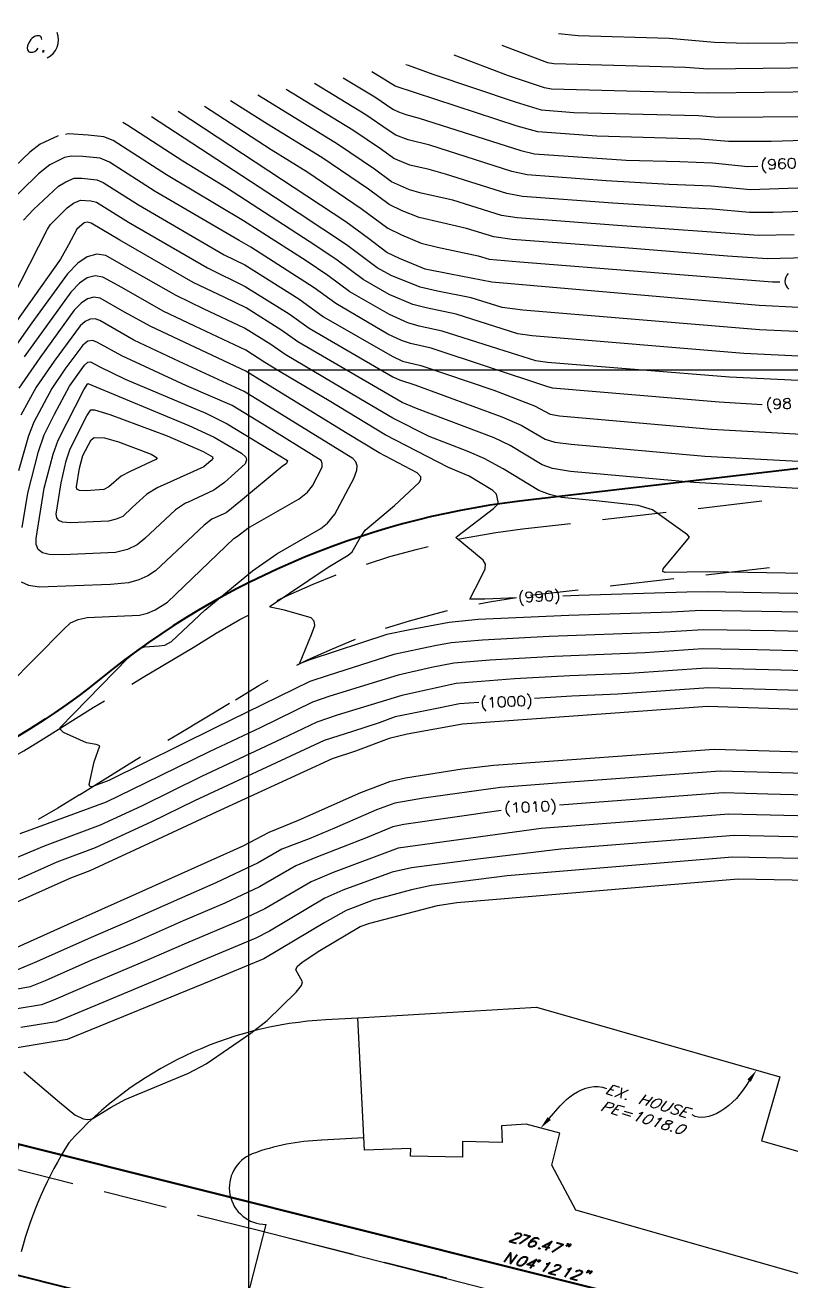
# Model space of a CAD drawing. Header units: feet. Extents: x 7 to 2308, y -319 to 1396.
# Drawn here: x 281 to 429.9, y 1009.3 to 1253.6 of the extents above; entities that cross this region are included whole.
import ezdxf

# ---------------------------------------------------------------- set-up
doc = ezdxf.new("R2010")
doc.units = ezdxf.units.FT
doc.header["$MEASUREMENT"] = 0
for name, color, linetype in [('PDF_ANNOT-BNDRY-T20', 7, 'Continuous'), ('PDF_ANNOT-CONST LDR', 7, 'Continuous'), ('PDF_ANNOT-DL-T20', 7, 'Continuous'), ('PDF_TBLKTXT', 7, 'Continuous'), ('PDF_X1003BASE$1ELEV_ANNO_COV', 7, 'Continuous'), ('PDF_X1003BASE$ANNOT-BNDRY-T20', 7, 'Continuous'), ('PDF_X1003BASE$PA_PARCEL', 7, 'Continuous'), ('PDF_X1003BASE$PR-SLOPE', 7, 'Continuous')]:
    doc.layers.add(name, color=color, linetype=linetype)
for name, color, linetype, true_color in [('PDF_X1003BASE$BL_BUILDING', 7, 'Continuous', 0x979797), ('PDF_X1003BASE$CR_CONT_DEF', 7, 'Continuous', 0x979797), ('PDF_X1003BASE$CR_NDX_DEF', 7, 'Continuous', 0x767676), ('PDF_X1003BASE$PR_BLDG_SETBACK', 7, 'Continuous', 0x767676)]:
    doc.layers.add(name, color=color, linetype=linetype, true_color=true_color)
picture_1 = doc.add_image_def('image1.png', size_in_pixel=(1739, 856))

msp = doc.modelspace()

# ---------------------------------------------------------------- hatches: boundary and pattern name
at = {"layer": 'PDF_ANNOT-CONST LDR', "transparency": 33554559}
for points in [[(423.23, 1050.29), (421.47, 1048.53), (422.11, 1048.05)], [(381.23, 1039.04), (383.25, 1040.64), (382.61, 1041.18)]]:
    msp.add_hatch(color=256, dxfattribs=at).paths.add_polyline_path(points)

# ---------------------------------------------------------------- linework, layer by layer
msp.add_lwpolyline([(326.64, 1019.11), (484.74, 978.51)])
at = {"layer": 'PDF_ANNOT-BNDRY-T20', "lineweight": 40}
for points in [[(376.27, 1018.28), (376.32, 1018.38), (376.53, 1018.54), (376.69, 1018.6), (376.96, 1018.6), (377.33, 1018.54), (377.44, 1018.38), (377.44, 1018.12), (377.33, 1017.96), (377.12, 1017.8), (376.75, 1017.58), (375.2, 1017), (376.48, 1016.68)], [(387.09, 1016.36), (386.98, 1016.2), (386.77, 1016.04), (386.61, 1015.99)], [(380.05, 1012.23), (378.67, 1012.55), (380.48, 1013.51), (379.2, 1011.75)], [(382.34, 1012.66), (382.56, 1012.66), (383.04, 1012.87), (381.76, 1011.11)], [(383.94, 1012.12), (384, 1012.23), (384.21, 1012.39), (384.37, 1012.44), (384.64, 1012.44), (384.96, 1012.39), (385.12, 1012.23), (385.12, 1011.96), (385.01, 1011.8), (384.8, 1011.64), (384.42, 1011.43), (382.88, 1010.84), (384.16, 1010.52)]]:
    msp.add_lwpolyline(points, dxfattribs=at)
for points in [[(386.93, 1016.31), (386.93, 1016.41), (387.09, 1016.47), (387.09, 1016.36)], [(378.24, 1014.04), (378.4, 1013.99), (378.67, 1013.88), (378.67, 1013.56), (378.45, 1013.14), (378.24, 1012.87), (377.87, 1012.5), (377.49, 1012.28), (377.17, 1012.28), (376.96, 1012.34), (376.75, 1012.44), (376.75, 1012.76), (376.96, 1013.19), (377.12, 1013.46), (377.55, 1013.83), (377.92, 1014.04)], [(381.07, 1015.72), (381.07, 1015.61), (380.96, 1015.56), (380.91, 1015.67)]]:
    msp.add_lwpolyline(points, close=True, dxfattribs=at)
at = {"layer": 'PDF_ANNOT-CONST LDR', "lineweight": 30}
msp.add_lwpolyline([(382.93, 1040.91), (385.06, 1043.36), (386.29, 1044.59), (386.93, 1045.12), (387.68, 1045.66), (388.42, 1046.13), (389.22, 1046.51), (390.02, 1046.83), (390.82, 1047.04), (391.67, 1047.15), (392.47, 1047.15), (393.27, 1046.99), (394.07, 1046.77)], dxfattribs=at)
at = {"layer": 'PDF_ANNOT-CONST LDR', "lineweight": 30, "extrusion": (0, 0, -1)}
msp.add_ellipse((416.26, 1049.72), major_axis=(5.7, 7.99), ratio=0.557135, start_param=1.362802, end_param=3.098364, dxfattribs=at)
at = {"layer": 'PDF_ANNOT-DL-T20', "lineweight": 30}
for points in [[(395.25, 1045.34), (394.07, 1045.71), (395.41, 1047.41), (396.58, 1047.04)], [(395.51, 1046.35), (394.77, 1046.56)], [(395.67, 1045.23), (398.34, 1046.51)], [(396.95, 1044.86), (397.06, 1046.88)], [(400.42, 1043.79), (401.8, 1045.5)], [(393.11, 1042.4), (394.45, 1044.11), (395.3, 1043.84), (395.51, 1043.68), (395.51, 1043.58), (395.46, 1043.42), (395.3, 1043.15), (395.09, 1043.04), (394.93, 1042.99), (394.55, 1042.99), (393.75, 1043.2)], [(396.21, 1041.5), (395.03, 1041.87), (396.37, 1043.52), (397.59, 1043.2)], [(402.44, 1044.27), (401.16, 1044.7)], [(401.7, 1043.42), (403.08, 1045.07)], [(407.08, 1043.9), (406.12, 1042.67), (405.85, 1042.46), (405.53, 1042.35), (405.16, 1042.35), (405, 1042.4), (404.79, 1042.56), (404.74, 1042.78), (404.84, 1043.04), (405.8, 1044.27)], [(406.55, 1042.24), (406.6, 1042.03), (406.81, 1041.87), (407.19, 1041.76), (407.51, 1041.76), (407.83, 1041.87), (408.04, 1042.08), (408.04, 1042.4), (407.93, 1042.56), (407.51, 1042.88), (407.4, 1042.99), (407.35, 1043.1), (407.4, 1043.31), (407.51, 1043.47), (407.83, 1043.58), (408.15, 1043.58), (408.52, 1043.47), (408.73, 1043.31), (408.79, 1043.04)], [(409.48, 1041.07), (408.25, 1041.44), (409.64, 1043.1), (410.81, 1042.78)], [(396.47, 1042.51), (395.73, 1042.72)], [(398.82, 1041.34), (397.17, 1041.82)], [(399.19, 1041.82), (397.54, 1042.3)], [(400.42, 1041.92), (400.63, 1041.98), (401.11, 1042.14), (399.78, 1040.43)], [(404.04, 1040.86), (404.31, 1040.86), (404.79, 1041.02), (403.4, 1039.31)], [(409.69, 1042.08), (409, 1042.3)]]:
    msp.add_lwpolyline(points, dxfattribs=at)
for points in [[(397.8, 1044.75), (397.86, 1044.64), (397.7, 1044.59), (397.7, 1044.7)], [(404.26, 1044.75), (404.63, 1044.64), (404.74, 1044.48), (404.79, 1044.27), (404.74, 1044.11), (404.63, 1043.84), (404.31, 1043.42), (404.04, 1043.2), (403.83, 1043.1), (403.51, 1042.99), (403.24, 1042.94), (402.92, 1043.04), (402.76, 1043.2), (402.71, 1043.42), (402.76, 1043.58), (402.87, 1043.84), (403.19, 1044.27), (403.46, 1044.48), (403.67, 1044.59), (403.99, 1044.7)], [(402.76, 1041.6), (402.92, 1041.55), (403.14, 1041.39), (403.14, 1041.12), (402.92, 1040.7), (402.71, 1040.43), (402.34, 1040.06), (401.91, 1039.9), (401.59, 1039.9), (401.43, 1039.95), (401.22, 1040.11), (401.22, 1040.38), (401.43, 1040.8), (401.64, 1041.07), (402.07, 1041.44), (402.44, 1041.6)], [(406.33, 1040.54), (406.71, 1040.43), (406.92, 1040.27), (406.87, 1040.11), (406.71, 1039.95), (406.49, 1039.79), (405.48, 1039.79), (405.16, 1039.68), (404.95, 1039.58), (404.79, 1039.31), (404.74, 1039.15), (404.79, 1039.04), (404.95, 1038.88), (405.32, 1038.78), (405.69, 1038.78), (405.85, 1038.83), (406.07, 1038.94), (406.23, 1039.2), (406.28, 1039.36), (406.23, 1039.58), (406.01, 1039.74), (405.69, 1039.95), (405.59, 1040.06), (405.64, 1040.27), (405.75, 1040.43), (405.96, 1040.54)], [(406.65, 1038.56), (406.65, 1038.46), (406.55, 1038.4), (406.49, 1038.51)], [(409.16, 1039.68), (409.32, 1039.63), (409.53, 1039.47), (409.53, 1039.2), (409.32, 1038.78), (409.11, 1038.51), (408.68, 1038.14), (408.31, 1037.98), (407.99, 1037.98), (407.77, 1038.03), (407.61, 1038.19), (407.61, 1038.46), (407.83, 1038.88), (408.04, 1039.15), (408.41, 1039.52), (408.79, 1039.68)]]:
    msp.add_lwpolyline(points, close=True, dxfattribs=at)
at = {"layer": 'PDF_TBLKTXT', "lineweight": 30}
msp.add_lwpolyline([(284.25, 1250.74), (284.2, 1251.06), (284.04, 1251.33), (283.77, 1251.49), (283.19, 1251.49), (282.81, 1251.33), (282.39, 1251.06), (282.12, 1250.74), (281.8, 1250.26), (281.48, 1249.51), (281.43, 1249.09), (281.48, 1248.77), (281.64, 1248.45), (281.91, 1248.29), (282.49, 1248.29), (282.87, 1248.45), (283.29, 1248.77), (283.56, 1249.09)], dxfattribs=at)
msp.add_lwpolyline([(284.63, 1248.61), (284.41, 1248.45), (284.47, 1248.29), (284.68, 1248.45)], close=True, dxfattribs=at)
msp.add_arc((283.71, 1250.7), 3.81, 294.1263, 22.0563, dxfattribs=at)
at = {"layer": 'PDF_X1003BASE$1ELEV_ANNO_COV', "lineweight": 25}
for points in [[(426.75, 1226.59), (426.59, 1226.38), (426.27, 1226.27), (426.22, 1226.27), (425.9, 1226.38), (425.69, 1226.54), (425.58, 1226.8), (425.58, 1226.91), (425.69, 1227.23), (425.85, 1227.39), (426.17, 1227.5), (426.22, 1227.5), (426.54, 1227.44), (426.7, 1227.23), (426.86, 1226.86)], [(427.71, 1226.54), (427.87, 1226.75), (428.19, 1226.86), (428.25, 1226.86), (428.57, 1226.75), (428.78, 1226.59), (428.88, 1226.27), (428.88, 1226.22), (428.78, 1225.9), (428.62, 1225.74), (428.3, 1225.63), (428.25, 1225.58), (427.93, 1225.68), (427.71, 1225.84), (427.61, 1226.22)], [(429.95, 1227.66), (430.11, 1227.71), (430.43, 1227.6), (430.64, 1227.34), (430.75, 1226.86), (430.75, 1226.59), (430.7, 1226.11), (430.48, 1225.79), (430.22, 1225.68), (430.06, 1225.68), (429.74, 1225.79), (429.52, 1226.06), (429.42, 1226.54), (429.42, 1226.8), (429.47, 1227.28), (429.68, 1227.55)], [(427.71, 1180), (427.55, 1179.78), (427.29, 1179.68), (427.18, 1179.68), (426.91, 1179.73), (426.7, 1179.94), (426.59, 1180.21), (426.59, 1180.32), (426.65, 1180.58), (426.86, 1180.8), (427.13, 1180.9), (427.23, 1180.9), (427.5, 1180.8), (427.71, 1180.64), (427.82, 1180.26)], [(428.94, 1180.96), (429.31, 1181.01), (429.58, 1180.9), (429.68, 1180.74), (429.74, 1180.53), (429.63, 1180.32), (429.42, 1180.26), (429.04, 1180.1), (428.78, 1180), (428.62, 1179.84), (428.51, 1179.62), (428.51, 1179.36), (428.62, 1179.14), (428.73, 1179.09), (429.04, 1178.98), (429.42, 1178.98), (429.68, 1179.09), (429.79, 1179.2), (429.84, 1179.41), (429.84, 1179.68), (429.74, 1179.89), (429.52, 1180.05), (429.26, 1180.16), (428.88, 1180.21), (428.67, 1180.32), (428.57, 1180.48), (428.57, 1180.69), (428.67, 1180.85)], [(379.57, 1142.41), (379.36, 1142.25), (379.09, 1142.15), (378.99, 1142.15), (378.72, 1142.2), (378.51, 1142.36), (378.4, 1142.68), (378.4, 1142.79), (378.45, 1143.05), (378.67, 1143.27), (378.93, 1143.37), (379.04, 1143.37), (379.31, 1143.27), (379.52, 1143.11), (379.63, 1142.73)], [(381.44, 1142.52), (381.28, 1142.31), (381.01, 1142.2), (380.91, 1142.2), (380.59, 1142.31), (380.43, 1142.47), (380.32, 1142.73), (380.32, 1142.84), (380.37, 1143.16), (380.59, 1143.32), (380.85, 1143.43), (380.96, 1143.43), (381.23, 1143.37), (381.44, 1143.16), (381.55, 1142.79)], [(382.72, 1143.53), (382.93, 1143.53), (383.2, 1143.48), (383.41, 1143.16), (383.52, 1142.68), (383.57, 1142.41), (383.46, 1141.93), (383.3, 1141.67), (383.04, 1141.56), (382.82, 1141.51), (382.56, 1141.61), (382.34, 1141.88), (382.24, 1142.36), (382.18, 1142.63), (382.29, 1143.11), (382.45, 1143.43)], [(373.55, 1122.96), (373.71, 1122.96), (374.03, 1122.85), (374.24, 1122.58), (374.35, 1122.1), (374.35, 1121.84), (374.29, 1121.36), (374.08, 1121.04), (373.82, 1120.93), (373.6, 1120.93), (373.34, 1121.04), (373.12, 1121.3), (373.02, 1121.78), (373.02, 1122.05), (373.07, 1122.53), (373.23, 1122.85)], [(375.41, 1123.01), (375.63, 1123.01), (375.89, 1122.96), (376.11, 1122.69), (376.21, 1122.21), (376.27, 1121.89), (376.16, 1121.41), (376, 1121.14), (375.73, 1121.04), (375.52, 1121.04), (375.25, 1121.09), (375.04, 1121.36), (374.93, 1121.84), (374.88, 1122.16), (374.99, 1122.64), (375.15, 1122.9)], [(377.33, 1123.12), (377.55, 1123.12), (377.81, 1123.01), (378.03, 1122.74), (378.13, 1122.26), (378.13, 1122), (378.08, 1121.52), (377.92, 1121.2), (377.6, 1121.09), (377.44, 1121.09), (377.12, 1121.2), (376.96, 1121.46), (376.8, 1121.94), (376.8, 1122.21), (376.91, 1122.69), (377.07, 1123.01)], [(378.19, 1102.48), (378.4, 1102.48), (378.67, 1102.38), (378.88, 1102.11), (378.99, 1101.63), (378.99, 1101.36), (378.93, 1100.88), (378.77, 1100.56), (378.45, 1100.46), (378.29, 1100.46), (377.97, 1100.56), (377.81, 1100.83), (377.65, 1101.31), (377.65, 1101.58), (377.76, 1102.06), (377.92, 1102.38)], [(382.02, 1102.64), (382.18, 1102.64), (382.5, 1102.59), (382.66, 1102.27), (382.82, 1101.84), (382.82, 1101.52), (382.72, 1101.04), (382.56, 1100.78), (382.29, 1100.67), (382.08, 1100.62), (381.81, 1100.72), (381.6, 1100.99), (381.49, 1101.47), (381.49, 1101.74), (381.55, 1102.22), (381.71, 1102.54)]]:
    msp.add_lwpolyline(points, close=True, dxfattribs=at)
for points in [[(426.86, 1226.86), (426.86, 1226.38), (426.81, 1225.9), (426.59, 1225.63), (426.33, 1225.52), (426.11, 1225.52), (425.85, 1225.58), (425.74, 1225.79)], [(427.61, 1226.22), (427.61, 1226.7), (427.66, 1227.18), (427.87, 1227.5), (428.14, 1227.6), (428.35, 1227.6), (428.62, 1227.55), (428.73, 1227.34)], [(427.82, 1180.26), (427.82, 1179.78), (427.77, 1179.3), (427.61, 1179.04), (427.13, 1178.88), (426.81, 1178.98), (426.7, 1179.14)], [(379.63, 1142.73), (379.68, 1142.25), (379.57, 1141.77), (379.41, 1141.45), (379.15, 1141.35), (378.93, 1141.35), (378.67, 1141.45), (378.56, 1141.61)], [(381.55, 1142.79), (381.55, 1142.31), (381.49, 1141.83), (381.33, 1141.56), (381.01, 1141.45), (380.85, 1141.45), (380.53, 1141.51), (380.43, 1141.72)], [(371.36, 1122.48), (371.58, 1122.58), (371.84, 1122.85), (371.9, 1120.88)], [(376, 1102), (376.21, 1102.11), (376.48, 1102.38), (376.59, 1100.4)], [(379.84, 1102.16), (380, 1102.27), (380.27, 1102.59), (380.37, 1100.56)]]:
    msp.add_lwpolyline(points, dxfattribs=at)
for centre, radius, start, end in [((426.35, 1226.34), 2.01, 132.7392, 231.2799), ((430.78, 1203.79), 2.01, 132.7392, 231.2799), ((427.43, 1179.78), 2.07, 135.6339, 230.3917), ((379.25, 1142.25), 2.07, 135.7761, 230.2494), ((382.8, 1142.37), 2.03, 314.3214, 51.7042), ((377.3, 1121.97), 2.08, 315.1317, 48.8874), ((371.93, 1121.72), 2.07, 135.6339, 230.3917), ((376.51, 1101.22), 2.01, 132.7392, 231.2799), ((382.05, 1101.48), 2.03, 314.3214, 51.7042)]:
    msp.add_arc(centre, radius, start, end, dxfattribs=at)
at = {"layer": 'PDF_X1003BASE$ANNOT-BNDRY-T20', "lineweight": 40}
for points in [[(377.97, 1018.38), (379.25, 1018.01), (377.07, 1016.52)], [(379.09, 1016.73), (379.36, 1017.11), (379.79, 1017.53), (380.16, 1017.74), (380.48, 1017.74), (380.64, 1017.69), (380.85, 1017.53), (380.85, 1017.37)], [(383.04, 1015.72), (381.65, 1016.04), (383.41, 1017), (382.18, 1015.24)], [(384.37, 1016.79), (385.65, 1016.41), (383.46, 1014.92)], [(386.66, 1016.47), (386.56, 1016.31), (386.34, 1016.15), (386.18, 1016.09)], [(374.14, 1013.03), (375.41, 1014.79), (375.41, 1012.71), (376.69, 1014.47)], [(386.5, 1011.59), (386.77, 1011.64), (387.2, 1011.8), (385.97, 1010.04)], [(388.1, 1011.11), (388.16, 1011.16), (388.37, 1011.32), (388.53, 1011.38), (388.8, 1011.43), (389.17, 1011.32), (389.28, 1011.22), (389.33, 1011.11), (389.28, 1010.9), (389.17, 1010.74), (388.96, 1010.58), (388.58, 1010.36), (387.04, 1009.78), (388.37, 1009.46)], [(390.66, 1011.27), (390.5, 1011.06), (390.29, 1010.95), (390.13, 1010.9)], [(391.19, 1011.11), (391.09, 1010.95), (390.87, 1010.79), (390.71, 1010.74)]]:
    msp.add_lwpolyline(points, dxfattribs=at)
for points in [[(379.36, 1016.95), (379.63, 1017.05), (380.11, 1017.05), (380.32, 1016.89), (380.37, 1016.68), (380.27, 1016.41), (380.21, 1016.31), (379.95, 1016.09), (379.63, 1015.99), (379.2, 1015.99), (378.99, 1016.15), (378.93, 1016.36), (379.09, 1016.73)], [(386.5, 1016.41), (386.45, 1016.52), (386.61, 1016.57), (386.66, 1016.47)], [(390.5, 1011.16), (390.45, 1011.27), (390.61, 1011.38), (390.66, 1011.27)], [(391.03, 1011.06), (390.98, 1011.16), (391.14, 1011.22), (391.19, 1011.11)]]:
    msp.add_lwpolyline(points, close=True, dxfattribs=at)
for points, knots in [([(380.8, 1013.06), (380.78, 1013.06), (380.76, 1013.07), (380.74, 1013.08), (380.73, 1013.09), (380.72, 1013.11), (380.71, 1013.12), (380.71, 1013.14), (380.71, 1013.15), (380.71, 1013.17), (380.71, 1013.19), (380.73, 1013.22), (380.74, 1013.23), (380.75, 1013.24)], [0, 0, 0, 0, 0.001927064, 0.001927064, 0.0033382, 0.0033382, 0.00454993, 0.00454993, 0.00582351, 0.00582351, 0.007562513, 0.007562513, 0.009715713, 0.009715713, 0.009715713, 0.009715713]), ([(380.75, 1013.24), (380.77, 1013.27), (380.8, 1013.3), (380.87, 1013.34), (380.91, 1013.35), (380.97, 1013.37), (380.99, 1013.37), (381.03, 1013.37), (381.05, 1013.37), (381.06, 1013.37)], [0, 0, 0, 0, 0.00342883, 0.00342883, 0.00730024, 0.00730024, 0.00914534, 0.00914534, 0.01085068, 0.01085068, 0.01085068, 0.01085068]), ([(381.11, 1013.19), (381.09, 1013.16), (381.06, 1013.14), (380.99, 1013.09), (380.95, 1013.08), (380.89, 1013.06), (380.87, 1013.06), (380.84, 1013.06), (380.82, 1013.06), (380.8, 1013.06)], [0, 0, 0, 0, 0.00342883, 0.00342883, 0.00730024, 0.00730024, 0.00914534, 0.00914534, 0.01085068, 0.01085068, 0.01085068, 0.01085068]), ([(381.06, 1013.37), (381.08, 1013.37), (381.1, 1013.36), (381.13, 1013.35), (381.13, 1013.34), (381.15, 1013.32), (381.15, 1013.31), (381.16, 1013.29), (381.16, 1013.28), (381.15, 1013.26), (381.15, 1013.24), (381.14, 1013.22), (381.13, 1013.2), (381.11, 1013.19)], [0, 0, 0, 0, 0.001927458, 0.001927458, 0.003338474, 0.003338474, 0.004549934, 0.004549934, 0.005822868, 0.005822868, 0.007560808, 0.007560808, 0.009714621, 0.009714621, 0.009714621, 0.009714621])]:
    msp.add_open_spline(points, degree=3, knots=knots, dxfattribs=at)
at = {"layer": 'PDF_X1003BASE$BL_BUILDING', "lineweight": 25}
msp.add_lwpolyline([(427.77, 1049.01), (424.19, 1036.59), (448.5, 1029.66), (442.16, 1007.64), (388.1, 1023.1), (383.41, 1031.85), (384.96, 1038.08), (378.45, 1039.79), (373.66, 1039.52), (373.76, 1036.27), (366.09, 1036.43), (366.09, 1033.39), (355.96, 1033.61), (356.01, 1035.1), (347, 1034.73), (345.72, 1060.48), (380.43, 1062.55)], close=True, dxfattribs=at)
for points in [[(345.72, 1060.42), (339.48, 1060.1)], [(346.89, 1037.13), (338.68, 1036.7)], [(327.81, 1020.33), (322.9, 1001.09), (309.1, 1004.5)]]:
    msp.add_lwpolyline(points, dxfattribs=at)
for centre, radius, start, end in [((343.4, 987.68), 72.53, 93.0762, 138.0212), ((353.69, 995.52), 75.99, 147.6289, 165.1739), ((340.52, 991.73), 45.02, 92.3618, 109.9514), ((327.83, 1027.45), 7.12, 111.7694, 270.2797)]:
    msp.add_arc(centre, radius, start, end, dxfattribs=at)
at = {"layer": 'PDF_X1003BASE$CR_CONT_DEF', "lineweight": 25}
for points in [[(373.73, 1249.64), (377.28, 1248.29), (382.61, 1246.32), (383.84, 1246.1), (409.43, 1245.36), (413.85, 1245.09), (445.89, 1245.46)], [(433.31, 1235.76), (415.77, 1235.6), (411.99, 1235.92), (387.73, 1236.51), (381.44, 1237.04), (376.37, 1238.59), (360.33, 1243.97), (355.53, 1245.73), (355.05, 1245.83)], [(435.87, 1240.56), (413.69, 1240.35), (398.02, 1240.72), (383.36, 1241.09), (382.02, 1241.36), (375.04, 1243.7), (364.47, 1247.75)], [(447.38, 1231.6), (426.06, 1230.91), (417.8, 1230.91), (412.41, 1231.39), (392.21, 1231.98), (380.69, 1232.83), (376.69, 1233.89), (352.97, 1241.68), (350.25, 1243.38), (348.42, 1244.48)], [(446.74, 1217.85), (426.49, 1217.15), (421.9, 1217.1), (414.65, 1217.74), (410.65, 1217.95), (395.3, 1218.91), (377.71, 1220.25), (374.67, 1220.83), (362.78, 1224.57), (359.58, 1225.47), (355.8, 1226.32), (352.7, 1227.6), (350.31, 1229.36), (344.76, 1233.15), (331.74, 1241.07)], [(447.81, 1222.43), (422.06, 1221.53), (414.44, 1222.27), (406.23, 1222.54), (394.02, 1223.29), (378.67, 1224.46), (375.63, 1225.1), (359.69, 1230.22), (355.48, 1231.23), (353.08, 1232.14), (351.58, 1233.15), (347.27, 1236.13), (337.28, 1242.2)], [(438.11, 1208.41), (425.37, 1208.09), (417.58, 1208.63), (397.54, 1210.22), (375.73, 1211.88), (372.16, 1212.36), (366.83, 1214.01), (362.09, 1215.13), (357.61, 1216.14), (354.3, 1217.42), (351.8, 1218.65), (347.75, 1221.69), (338.68, 1227.82), (328.13, 1234.32), (321.46, 1238.53), (320.95, 1238.87)], [(430.59, 1212.78), (423.61, 1212.62), (396.21, 1214.6), (376.69, 1216.09), (373.66, 1216.57), (364.17, 1219.5), (358.04, 1220.89), (355.74, 1221.53), (352.28, 1223.07), (348.97, 1225.52), (341.78, 1230.43), (327.75, 1239.01), (326.26, 1239.95)], [(431.5, 1198.66), (423.77, 1199.03), (371.74, 1203.56), (363.74, 1205.11), (358.83, 1206.12), (353.82, 1208.2), (351.37, 1209.37), (347.8, 1212.04), (343.37, 1215.29), (310.78, 1236.79)], [(440.77, 1188.74), (420.78, 1189.7), (379.63, 1193.11), (376.8, 1193.54), (364.86, 1197.32), (358.99, 1198.55), (356.38, 1199.24), (351.8, 1201.16), (346.73, 1204.09), (341.72, 1207.88), (337.51, 1210.65), (320.18, 1221.95), (311.66, 1227.12), (300.99, 1234.05), (300.03, 1234.6)], [(436.61, 1193.7), (423.82, 1194.28), (377.81, 1198.12), (373.76, 1198.66), (367.74, 1200.52), (361.23, 1201.85), (357.82, 1202.6), (352.22, 1204.89), (349.45, 1206.39), (343.48, 1210.86), (329.67, 1219.98), (310.22, 1232.67), (305.58, 1235.73)], [(287.44, 1232.03), (283.93, 1230.38), (281.91, 1228.88), (274.6, 1221.9)], [(446, 1183.73), (417.96, 1185.12), (382.56, 1187.94), (380.32, 1188.26), (372.91, 1190.61), (362.14, 1194.07), (357.66, 1195.03), (355.42, 1195.67), (351.85, 1197.27), (344.17, 1201.69), (339.86, 1204.89), (335.64, 1207.72), (323.44, 1215.5), (308.51, 1224.46), (301.05, 1229.26), (298.11, 1231.12), (296.3, 1231.82), (293.26, 1232.19), (289.42, 1232.4), (288.83, 1232.31)], [(280.68, 1215.66), (282.6, 1217.69), (287.51, 1222.27), (288.94, 1223.07), (290.54, 1223.77), (292.04, 1223.77), (294.92, 1223.5), (296.2, 1222.97), (303.07, 1218.59), (319.7, 1208.89), (323.7, 1206.92), (334.21, 1200.36), (339.06, 1196.84), (352.38, 1189.17), (354.41, 1188.21), (357.93, 1187.35), (372.16, 1182.56), (380.05, 1179.52), (383.09, 1177.87), (384.9, 1177.55), (414.49, 1174.99), (450.69, 1172.96)], [(278.55, 1200.52), (285.37, 1213.85), (285.91, 1214.81), (289.21, 1218.06), (290.38, 1218.97), (291.77, 1219.5), (293.8, 1219.39), (294.86, 1219.13), (301.1, 1215.24), (316.45, 1206.33), (323.81, 1202.76), (332.34, 1197.43), (336.23, 1194.6), (352.49, 1185.17), (353.82, 1184.58), (356.81, 1183.62), (373.71, 1177.39), (377.49, 1175.79), (382.13, 1173.01), (384, 1172.48), (387.2, 1172.05), (413.16, 1169.76), (453.19, 1167.58)], [(439.17, 1162.99), (411.08, 1164.64), (387.09, 1166.78), (383.57, 1167.36), (381.55, 1168.06), (375.31, 1171.79), (372.22, 1173.28), (357.13, 1178.98), (354.36, 1180.16), (334.05, 1191.99), (330.9, 1194.18), (323.97, 1198.55), (319.86, 1200.58), (313.68, 1203.51), (299.45, 1211.72), (293.85, 1215.08), (293.1, 1215.24), (292.46, 1215.13), (291.08, 1213.9), (289.42, 1210.81), (287.88, 1208.04), (275.51, 1190.66)], [(499.47, 1145.72), (414.01, 1147.21), (405.48, 1147.1), (405, 1147.32), (405.06, 1147.85), (410.23, 1153.98), (409.8, 1154.41), (402.98, 1159.31), (400.2, 1160.17), (392.05, 1161.02), (385.33, 1161.71), (382.98, 1162.25), (380.91, 1163.04), (373.98, 1167.26), (370.3, 1169.28), (366.99, 1170.72), (359.58, 1173.55), (352.54, 1177.12), (346.25, 1180.85), (331.59, 1189.49), (328.77, 1191.46), (323.65, 1194.6), (315.71, 1198.39), (310.38, 1200.95), (300.19, 1206.76), (296.73, 1208.73), (294.92, 1209), (293.1, 1208.47), (291.24, 1207.24), (289.26, 1205.21), (282.33, 1195.67), (273.59, 1183.41)], [(501.28, 1137.83), (428.19, 1139.48), (412.47, 1139.69), (406.71, 1139.37), (386.77, 1138.74), (369.12, 1137.94), (363.47, 1137.4), (355.8, 1135.96), (351.37, 1135.06), (336.34, 1130.15), (334.37, 1129.35), (336.71, 1135.06), (337.35, 1136.82), (337.24, 1137.67), (336.6, 1138.26), (331.43, 1139.75), (328.66, 1140.39), (328.66, 1140.55), (339.96, 1148.12), (343.8, 1150.46), (344.6, 1151.1), (346.25, 1153.98), (347.16, 1155.31), (352.81, 1160.17), (357.66, 1164.59), (357.93, 1165.18), (357.93, 1165.71), (357.24, 1166.51), (349.88, 1170.4), (343.64, 1174.13), (327.49, 1184.05), (323.92, 1186.29), (314.11, 1190.87), (305.42, 1194.92), (300.3, 1197.75), (295.61, 1200.47), (294.38, 1200.63), (293.16, 1200.31), (291.88, 1199.46), (290.54, 1198.12), (283.88, 1188.85), (279.78, 1182.93)], [(501.92, 1133.94), (426.75, 1135.75), (412.95, 1135.96), (404.26, 1135.43), (382.93, 1134.68), (369.92, 1133.94), (363.85, 1133.4), (360.7, 1132.82), (352.7, 1131.17), (339.91, 1127.06), (336.39, 1125.94), (317.95, 1116.93), (297.26, 1106.64), (293.96, 1105.42), (293.58, 1105.47), (293.48, 1105.9), (294.44, 1110.27), (295.5, 1113.41), (294.81, 1113.63), (292.94, 1113.95), (288.47, 1116.02), (287.88, 1116.56), (287.83, 1116.98), (301.05, 1130.53), (303.07, 1132.18), (304.19, 1132.66), (307.07, 1132.82), (308.19, 1132.98), (309.47, 1133.72), (315.97, 1139.8), (325.2, 1147.42), (329.94, 1150.73), (338.52, 1155.69), (339.8, 1156.7), (341.24, 1158.46), (344.92, 1165.39), (345.51, 1166.99), (345.56, 1167.84), (345.29, 1168.64), (344.76, 1169.28), (323.6, 1182.34), (310.96, 1188.15), (302.17, 1192.31), (295.5, 1196.1), (294.6, 1196.42), (293.64, 1196.36), (292.68, 1195.94), (291.72, 1195.08), (286.65, 1188.21), (283.13, 1183.14), (280.15, 1177.71)], [(277.7, 1125.14), (288.47, 1136.02), (289.8, 1137.3), (291.29, 1137.99), (293.1, 1138.36), (303.23, 1138.84), (304.78, 1139.21), (306.32, 1139.85), (308.67, 1141.35), (321.62, 1153.72), (322.32, 1154.2), (324.34, 1155.74), (334.31, 1161.45), (335.91, 1162.72), (336.87, 1163.95), (338.74, 1167.58), (338.79, 1168.32), (338.58, 1168.91), (327.12, 1176.05), (321.3, 1179.57), (312.4, 1183.41), (299.82, 1189.22), (295.08, 1191.83), (294.17, 1192.26), (293.21, 1192.1), (292.2, 1191.35), (288.73, 1186.66), (286.17, 1182.88), (282.71, 1176.32), (281.64, 1173.71), (279.72, 1166.88)], [(280.42, 1155.85), (281.53, 1162.51), (283.61, 1170.61), (284.73, 1173.87), (286.71, 1177.87), (289.64, 1183.36), (292.52, 1187.41), (293.21, 1187.99), (293.74, 1188.1), (295.56, 1187.09), (300.46, 1184.74), (316.13, 1178.08), (320.29, 1176.05), (332.02, 1168.91), (331.86, 1168.32), (331.01, 1167.74), (322.9, 1160.97), (320.08, 1158.73), (317.31, 1157.45), (315.81, 1156.33), (306.38, 1147.42), (304.88, 1146.47), (303.13, 1145.67), (301.1, 1145.13), (297.58, 1144.76), (283.72, 1144.28), (281.75, 1144.55), (280.31, 1145.24)], [(502.61, 1129.99), (423.34, 1132.07), (412.79, 1132.23), (401.54, 1131.48), (383.94, 1130.79), (371.36, 1130.05), (364.38, 1129.46), (360.01, 1128.61), (353.56, 1127.17), (340.28, 1123.06), (336.87, 1121.89), (326.74, 1116.93), (316.77, 1112.24), (304.35, 1106.11), (296.78, 1102.43), (285.27, 1098.22), (279.99, 1096.25)], [(503.2, 1126.05), (427.98, 1128.13), (413.48, 1128.5), (398.55, 1127.49), (386.93, 1127.01), (376.16, 1126.42), (364.81, 1125.51), (354.25, 1123.17), (341.72, 1119.38), (337.72, 1118), (330.9, 1114.75), (315.28, 1107.44), (303.61, 1101.68), (295.61, 1097.95), (284.68, 1093.9), (278.66, 1091.34)], [(502.83, 1118.16), (413.74, 1121.04), (366.09, 1117.62), (355.32, 1115.65), (351.8, 1114.85), (345.24, 1112.35), (340.71, 1110.85), (318.16, 1100.51), (307.71, 1095.66), (293.58, 1089.1), (289.85, 1087.66), (277.54, 1082.12)], [(462.04, 1111.28), (415.02, 1112.67), (372.16, 1109.57), (365.98, 1108.88), (355, 1107.12), (351.85, 1106.38), (346.25, 1104.24), (334.1, 1098.86), (328.39, 1096.57), (323.33, 1093.9), (302.54, 1084.57), (289.16, 1078.6), (277.38, 1073.27)], [(461.24, 1107.23), (416.14, 1108.45), (384.42, 1106.16), (373.44, 1105.31), (358.46, 1103.23), (352.92, 1102.22), (349.35, 1100.94), (341.19, 1097.37), (336.23, 1095.34), (330.95, 1093.31), (326.32, 1090.65), (318.11, 1086.76), (311.02, 1083.67), (300.35, 1078.92), (293.85, 1076.1), (283.19, 1071.4), (279.51, 1069.8)], [(463.38, 1099.02), (417.85, 1100.09), (381.33, 1097.31), (353.56, 1093.47), (340.92, 1088.78), (336.6, 1086.97), (327.59, 1081.69), (322.85, 1079.4), (312.4, 1075.03), (305.04, 1071.83), (294.01, 1067.19), (286.55, 1063.94), (284.2, 1063.03), (279.46, 1062.23)], [(467.96, 1094.86), (418.92, 1095.93), (385.17, 1093.31), (369.55, 1091.45), (356.12, 1089.69), (352.38, 1088.84), (342.79, 1085.32), (339.27, 1083.77), (328.55, 1077.37), (325.84, 1075.99), (315.6, 1071.72), (307.71, 1068.37), (296.09, 1063.51), (289.1, 1060.58), (287.03, 1059.73), (280.2, 1058.61)], [(497.34, 1090.17), (418.6, 1091.72), (374.77, 1088.09), (360.01, 1086.22), (356.17, 1085.42), (348.71, 1083.4), (343.43, 1081.37), (339.27, 1079.03), (327.44, 1071.94), (317.15, 1067.67), (289.21, 1056.26), (279.08, 1054.61)], [(280.73, 1049.97), (287.72, 1044.11), (290.7, 1041.66), (292.3, 1040.86), (293.21, 1040.7), (294.06, 1040.86), (297.74, 1043.15), (300.46, 1044.59), (312.77, 1049.71), (316.19, 1051.52), (324.88, 1057.49), (328.07, 1060), (333.73, 1065.49), (334.74, 1066.77), (334.95, 1067.51), (333.67, 1069.8), (333.94, 1070.5), (334.85, 1071.35), (338.31, 1073.59), (346.15, 1078.28), (348.01, 1078.92), (361.23, 1082.33), (364.97, 1082.92), (419.66, 1087.56), (496.91, 1086.12)]]:
    msp.add_lwpolyline(points, dxfattribs=at)
for points in [[(307.82, 1164.11), (306.8, 1163.63), (304.67, 1162.35), (301.85, 1159.74), (299.98, 1158.03), (298.7, 1157.45), (297.21, 1157.07), (289.8, 1156.75), (288.25, 1156.91), (287.56, 1157.23), (287.19, 1157.71), (287.03, 1158.46), (287.99, 1164.54), (289, 1168.8), (289.74, 1171.15), (293, 1177.55), (293.8, 1178.72), (294.49, 1178.77), (297.47, 1177.81), (308.62, 1173.71), (315.6, 1170.67), (317.47, 1169.6), (317.52, 1169.28), (317.2, 1168.86), (315.76, 1167.68)], [(301.42, 1166.78), (299.66, 1165.82), (297.26, 1163.74), (296.3, 1163.26), (292.89, 1162.99), (291.56, 1163.04), (291.08, 1163.31), (290.97, 1163.79), (291.56, 1167.42), (292.25, 1169.87), (293.85, 1172.91), (294.44, 1173.39), (296.41, 1173.33), (299.13, 1172.53), (305.52, 1170.14), (306.7, 1169.39), (306.43, 1169.07)]]:
    msp.add_lwpolyline(points, close=True, dxfattribs=at)
at = {"layer": 'PDF_X1003BASE$CR_NDX_DEF', "lineweight": 25}
for points in [[(446.35, 1264.46), (445.89, 1263.7), (440.88, 1253.14), (440.13, 1251.75), (439.23, 1250.74), (438.16, 1250.21), (436.51, 1250.1), (421.42, 1249.99), (415.08, 1250.21), (406.28, 1250.95), (388.58, 1251.49), (384.71, 1251.88)], [(342.87, 1243.34), (349.03, 1239.65), (352.49, 1237.25), (353.61, 1236.67), (355.05, 1236.19), (357.66, 1235.49), (377.39, 1229.15), (380.05, 1228.56), (397.91, 1227.28), (408.36, 1227.02), (414.7, 1226.75), (421.53, 1226.06), (423.5, 1226.16)], [(315.87, 1237.83), (328.82, 1229.36), (335.96, 1224.94), (346.36, 1217.9), (351.53, 1214.06), (354.2, 1212.78), (358.04, 1211.18), (361.23, 1210.38), (369.12, 1208.68), (371.26, 1208.04), (377.23, 1207.51), (426.38, 1203.61), (427.77, 1203.61)], [(424.35, 1179.73), (415.98, 1180.21), (383.57, 1182.98), (382.45, 1183.3), (359.95, 1190.71), (355.96, 1191.62), (354.2, 1192.21), (351.53, 1193.49), (341.4, 1199.4), (337.19, 1202.49), (324.88, 1210.38), (322.64, 1211.66), (306.32, 1221.21), (297.42, 1226.91), (295.61, 1227.66), (292.25, 1228.03), (290.01, 1228.08), (288.68, 1227.82), (285.8, 1226.38), (283.61, 1224.62), (276.52, 1217.69)], [(376.59, 1142.2), (370.4, 1141.93), (367.52, 1141.93), (369.6, 1146.04), (370.46, 1147.85), (370.51, 1148.7), (370.08, 1149.5), (364.86, 1153.82), (364.91, 1154.04), (372.11, 1159.58), (372.91, 1160.43), (373.02, 1160.86), (372.7, 1162.35), (371.95, 1163.04), (367.36, 1165.87), (363.37, 1167.52), (351, 1173.87), (340.12, 1180.48), (330.63, 1186.13), (327.59, 1187.94), (323.92, 1190.34), (314, 1195.03), (307.87, 1197.96), (299.82, 1202.55), (296.14, 1204.57), (294.65, 1204.79), (293.1, 1204.41), (291.56, 1203.35), (289.9, 1201.64), (280.79, 1189.06)], [(385.6, 1142.57), (388.69, 1142.68), (409.69, 1143.37), (413.8, 1143.43), (500.43, 1141.77)], [(380.05, 1122.64), (387.3, 1123.12), (396.26, 1123.54), (413.9, 1124.77), (522.66, 1121.57)], [(369.23, 1121.84), (365.5, 1121.57), (361.39, 1120.72), (352.97, 1119.01), (349.88, 1117.89), (344.65, 1116.18), (339.16, 1114.43), (335.38, 1112.67), (313.95, 1102.7), (305.42, 1098.54), (294.65, 1093.53), (287.19, 1090.76), (277.91, 1086.65)], [(384.9, 1101.9), (416.73, 1104.3), (425.47, 1104.03), (462.79, 1103.12)], [(373.6, 1100.83), (354.68, 1098.11), (352.49, 1097.63), (347.53, 1095.55), (337.51, 1091.66), (333.62, 1090.06), (326.58, 1085.96), (319.86, 1082.81), (311.71, 1079.35), (302.38, 1075.24), (293.8, 1071.62), (284.89, 1067.67), (282.01, 1066.5), (278.07, 1065.81)]]:
    msp.add_lwpolyline(points, dxfattribs=at)
msp.add_lwpolyline([(312.56, 1160.75), (312.19, 1160.59), (310.22, 1159.31), (304.3, 1153.72), (302.81, 1152.49), (300.94, 1151.58), (298.59, 1151), (288.31, 1150.57), (285.69, 1150.62), (284.41, 1150.94), (283.56, 1151.58), (283.13, 1152.54), (283.13, 1153.72), (284.73, 1163.52), (286.44, 1170.14), (287.4, 1172.85), (292.41, 1182.61), (293.21, 1183.89), (312.83, 1175.68), (317.79, 1173.44), (323.06, 1170.3), (323.92, 1169.55), (324.08, 1169.02), (323.81, 1168.22), (319.76, 1164.64), (317.68, 1163.15)], close=True, dxfattribs=at)
at = {"layer": 'PDF_X1003BASE$PA_PARCEL', "lineweight": 40}
msp.add_lwpolyline([(678.54, 1196.2), (525.75, 1178.34), (377.17, 1160.97, 0.146399), (293.48, 1124.66, -0.118762), (232.49, 1097.69, -0.092778), (179.71, 1098.22), (6.88, 1132.76)], format="xyb", dxfattribs=at)
for points in [[(279.72, 1035.95), (477.66, 986.32), (525.75, 1178.34), (477.66, 986.32), (279.72, 1035.95), (273.7, 1011.86), (232.49, 1022.15), (230.25, 1022.73), (182.96, 1021.67), (122.94, 1051.2), (75.22, 1066.66), (6.88, 1089.37)], [(1102.3, 1011.43), (1099.96, 1010.95), (942.8, 980.83), (763.09, 946.44), (763.89, 997.68), (525.8, 948.26), (273.7, 1011.86)]]:
    msp.add_lwpolyline(points, dxfattribs=at)
at = {"layer": 'PDF_X1003BASE$PR-SLOPE', "lineweight": 25}
for points in [[(424.3, 1160.97), (411.88, 1159.47)], [(405.69, 1158.78), (393.27, 1157.34)], [(387.04, 1156.59), (377.76, 1155.53), (372.54, 1154.83), (367.36, 1153.93), (365.5, 1153.56)], [(347.37, 1148.7), (351.96, 1150.2), (357.02, 1151.58), (359.37, 1152.17)], [(425.79, 1148.01), (413.37, 1146.57)], [(330.05, 1141.67), (332.18, 1142.68), (337.03, 1144.81), (341.51, 1146.63)], [(407.19, 1145.88), (394.77, 1144.44)], [(388.58, 1143.69), (379.31, 1142.63)], [(369.23, 1141.03), (371.31, 1141.4), (376.59, 1142.25)], [(301.74, 1125.41), (303.93, 1126.74), (313.68, 1132.55), (318.16, 1135.32), (322.74, 1137.94), (324.45, 1138.84)], [(351.1, 1136.28), (355.74, 1137.72), (360.91, 1139.16), (363.15, 1139.69)], [(333.83, 1129.09), (335.91, 1130.1), (340.76, 1132.28), (345.24, 1134.15)], [(321.89, 1122.37), (326.48, 1125.14), (328.29, 1126.15)], [(277.48, 1110.64), (280.73, 1112.45), (284.63, 1114.85), (294.22, 1120.82), (296.41, 1122.16)], [(308.78, 1114.48), (310.96, 1115.81), (320.77, 1121.68)], [(291.56, 1103.87), (301.26, 1109.89), (303.45, 1111.23)], [(291.61, 1103.87), (287.35, 1101.26), (283.56, 1099.07)]]:
    msp.add_lwpolyline(points, dxfattribs=at)
at = {"layer": 'PDF_X1003BASE$PR_BLDG_SETBACK', "lineweight": 25}
for points in [[(278.55, 1031.26), (290.28, 1028.28)], [(296.35, 1026.73), (308.46, 1023.69)], [(314.53, 1022.15), (326.64, 1019.11)], [(332.71, 1017.56), (344.81, 1014.52)], [(350.89, 1012.98), (362.99, 1009.94)]]:
    msp.add_lwpolyline(points, dxfattribs=at)

# ---------------------------------------------------------------- pictures from other files: only their frames are drawn
at = {"transparency": 33554559}
image = msp.add_image(picture_1, insert=(324.53, 954.99), size_in_units=(470.31, 231.51), dxfattribs=at)
image.dxf.flags = 7

doc.saveas('drawing.dxf')
